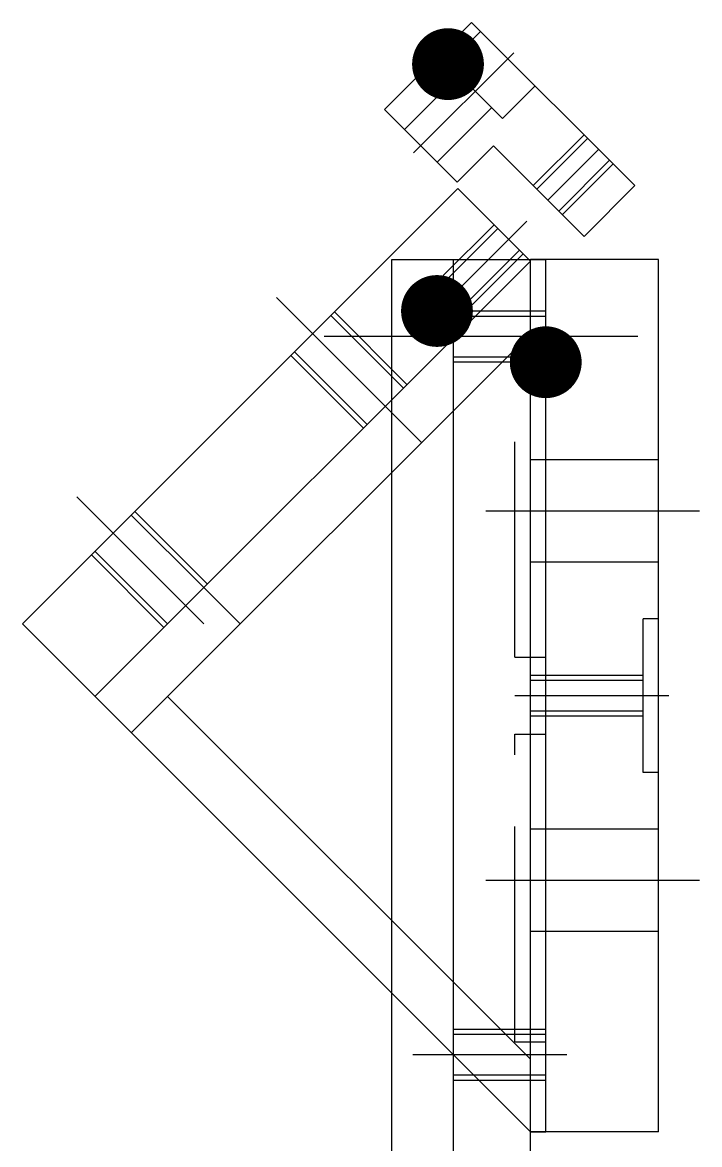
# Model space of a CAD drawing. Extents: x -1051 to 4465, y -5109 to -1481.
# Drawn here: x 763.4 to 895.3, y -3390.7 to -3172 of the extents above; entities that cross this region are included whole.
import ezdxf

# ---------------------------------------------------------------- set-up
doc = ezdxf.new("R2010")
doc.units = 0
doc.header["$LTSCALE"] = 14
doc.header["$MEASUREMENT"] = 0
doc.linetypes.add('CENTER', pattern=[22, 20, -1, 0, -1])
doc.linetypes.add('DASHED', pattern=[4, 3, -1])
doc.layers.get('0').update_dxf_attribs({"color": 241, "linetype": 'CONTINUOUS'})
for name, color, linetype in [('081081', 6, 'CONTINUOUS'), ('086024', 10, 'CONTINUOUS'), ('MT080025', 90, 'CONTINUOUS')]:
    doc.layers.add(name, color=color, linetype=linetype)
doc.styles.get("Standard").update_dxf_attribs({"font": 'romans.shx', "bigfont": 'chineset.shx'})

# ---------------------------------------------------------------- blocks, each defined once
blk = doc.blocks.new('PARTREF')
at = {"const_width": 0.5}
blk.add_lwpolyline([(-0.25, 0, 1), (0.25, 0, 1)], format="xyb", close=True, dxfattribs=at)
at = {"color": 2, "flags": 1}
for tag, p in [('TAG15', (5.594, -4.742)), ('TAG5', (-16.086, -4.95)), ('TAG10', (-5.651, -4.998)), ('TAG14', (5.594, -8.742)), ('TAG4', (-16.086, -8.95)), ('TAG9', (-5.651, -8.998)), ('TAG13', (5.594, -12.742)), ('TAG3', (-16.086, -12.95)), ('TAG8', (-5.651, -12.998)), ('TAG12', (5.594, -16.742)), ('TAG2', (-16.086, -16.95)), ('TAG7', (-5.651, -16.998)), ('TAG11', (5.594, -20.742)), ('TAG1', (-16.086, -20.95)), ('TAG6', (-5.651, -20.998))]:
    blk.add_attdef(tag, p, '', height=2.5, dxfattribs=at)

msp = doc.modelspace()

# ---------------------------------------------------------------- linework, layer by layer
at = {"layer": '081081', "linetype": 'CONTINUOUS'}
for p, q in [((835.36, -3801.2), (835.36, -3218.2)), ((835.36, -3218.2), (865.36, -3218.2)), ((847.36, -3876.2), (847.36, -3218.2)), ((865.36, -3388.2), (865.36, -3218.2)), ((859.36, -3235.7), (865.36, -3235.7)), ((859.36, -3295.7), (865.36, -3295.7)), ((862.36, -3571.2), (862.36, -3388.2)), ((862.36, -3388.2), (865.36, -3388.2))]:
    msp.add_line(p, q, dxfattribs=at)
at = {"layer": '081081', "linetype": 'DASHED'}
for p, q in [((847.36, -3228.2), (865.36, -3228.2)), ((847.36, -3229.2), (865.36, -3229.2)), ((865.36, -3237.2), (847.36, -3237.2)), ((859.36, -3295.7), (859.36, -3235.7)), ((865.36, -3238.2), (847.36, -3238.2)), ((859.36, -3370.7), (859.36, -3310.7)), ((859.36, -3310.7), (865.36, -3310.7)), ((847.36, -3368.2), (865.36, -3368.2)), ((847.36, -3369.2), (865.36, -3369.2)), ((859.36, -3370.7), (865.36, -3370.7)), ((865.36, -3377.2), (847.36, -3377.2)), ((865.36, -3378.2), (847.36, -3378.2))]:
    msp.add_line(p, q, dxfattribs=at)
at = {"layer": '081081', "linetype": 'CENTER'}
for p, q in [((883.32, -3233.2), (822.19, -3233.2)), ((869.45, -3373.2), (839.45, -3373.2))]:
    msp.add_line(p, q, dxfattribs=at)
at = {"layer": '086024', "linetype": 'CONTINUOUS'}
for p, q in [((833.94, -3188.93), (850.91, -3171.96)), ((850.91, -3171.96), (882.73, -3203.78)), ((848.08, -3203.07), (833.94, -3188.93)), ((855.15, -3196), (848.08, -3203.07)), ((872.83, -3213.68), (855.15, -3196)), ((882.73, -3203.78), (872.83, -3213.68))]:
    msp.add_line(p, q, dxfattribs=at)
at = {"layer": '086024', "linetype": 'DASHED'}
for p, q in [((846.31, -3180.09), (852.67, -3173.73)), ((846.31, -3180.09), (856.92, -3190.7)), ((837.82, -3192.82), (848.43, -3182.22)), ((856.92, -3190.7), (863.28, -3184.34)), ((844.19, -3199.19), (854.8, -3188.58)), ((862.93, -3203.78), (872.83, -3193.88)), ((863.63, -3204.49), (873.53, -3194.59)), ((867.88, -3208.73), (877.78, -3198.83)), ((868.58, -3209.44), (878.48, -3199.54))]:
    msp.add_line(p, q, dxfattribs=at)
at = {"layer": '086024', "linetype": 'CENTER'}
for p, q in [((839.6, -3197.41), (859.12, -3177.89)), ((865.76, -3206.61), (875.65, -3196.71))]:
    msp.add_line(p, q, dxfattribs=at)
at = {"layer": 'MT080025', "linetype": 'CONTINUOUS'}
for p, q in [((848.21, -3204.35), (763.36, -3289.21)), ((862.36, -3218.5), (848.21, -3204.35)), ((843.26, -3224.86), (855.99, -3212.13)), ((845.39, -3221.32), (855.28, -3211.42)), ((860.23, -3216.37), (847.51, -3229.1)), ((860.94, -3217.08), (851.04, -3226.98)), ((862.36, -3218.5), (777.5, -3303.35)), ((862.36, -3388.2), (862.36, -3218.2)), ((887.36, -3218.2), (862.36, -3218.2)), ((887.36, -3388.2), (887.36, -3218.2)), ((851.04, -3226.98), (845.39, -3221.32)), ((837.61, -3250.32), (812.86, -3225.57)), ((844.16, -3228.21), (843.26, -3224.86)), ((847.51, -3229.1), (843.26, -3224.86)), ((824.17, -3228.4), (838.31, -3242.54)), ((844.16, -3228.21), (847.51, -3229.1)), ((862.36, -3232.64), (784.57, -3310.42)), ((829.83, -3251.02), (815.69, -3236.88)), ((895.34, -3267.2), (853.65, -3267.2)), ((784.57, -3267.99), (798.72, -3282.14)), ((790.94, -3289.91), (776.8, -3275.77)), ((887.36, -3277.2), (862.36, -3277.2)), ((805.79, -3289.21), (798.72, -3282.14)), ((862.36, -3388.2), (763.36, -3289.21)), ((884.36, -3318.2), (884.36, -3288.2)), ((862.36, -3299.2), (884.36, -3299.2)), ((862.36, -3374.06), (791.64, -3303.35)), ((884.36, -3306.2), (862.36, -3306.2)), ((887.36, -3329.2), (862.36, -3329.2)), ((895.34, -3339.2), (853.65, -3339.2)), ((887.36, -3388.2), (862.36, -3388.2))]:
    msp.add_line(p, q, dxfattribs=at)
at = {"layer": 'MT080025', "linetype": 'CENTER'}
for p, q in [((861.65, -3210.72), (840.44, -3231.93)), ((798.72, -3289.21), (773.97, -3264.46)), ((889.36, -3303.2), (859.36, -3303.2))]:
    msp.add_line(p, q, dxfattribs=at)
at = {"layer": 'MT080025', "linetype": 'DASHED'}
for p, q in [((865.36, -3388.2), (865.36, -3218.2)), ((823.46, -3229.1), (837.61, -3243.24)), ((830.54, -3250.32), (816.39, -3236.17)), ((841.14, -3253.85), (834.07, -3246.78)), ((887.36, -3257.2), (862.36, -3257.2)), ((785.28, -3267.29), (799.42, -3281.43)), ((791.64, -3289.21), (777.5, -3275.06)), ((887.36, -3288.2), (884.36, -3288.2)), ((862.36, -3300.2), (884.36, -3300.2)), ((884.36, -3307.2), (862.36, -3307.2)), ((887.36, -3318.2), (884.36, -3318.2)), ((887.36, -3349.2), (862.36, -3349.2))]:
    msp.add_line(p, q, dxfattribs=at)

# ---------------------------------------------------------------- block references
at = {"layer": '081081', "color": 7, "linetype": 'CONTINUOUS', "xscale": 14, "yscale": 14, "zscale": 14}
msp.add_blockref('PARTREF', (865.36, -3238.2), dxfattribs=at)
at = {"layer": '086024', "color": 7, "linetype": 'CONTINUOUS', "xscale": 14, "yscale": 14, "zscale": 14}
msp.add_blockref('PARTREF', (846.31, -3180.09), dxfattribs=at)
at = {"layer": 'MT080025', "color": 7, "linetype": 'CONTINUOUS', "xscale": 14, "yscale": 14, "zscale": 14}
msp.add_blockref('PARTREF', (844.16, -3228.21), dxfattribs=at)

doc.saveas('drawing.dxf')
